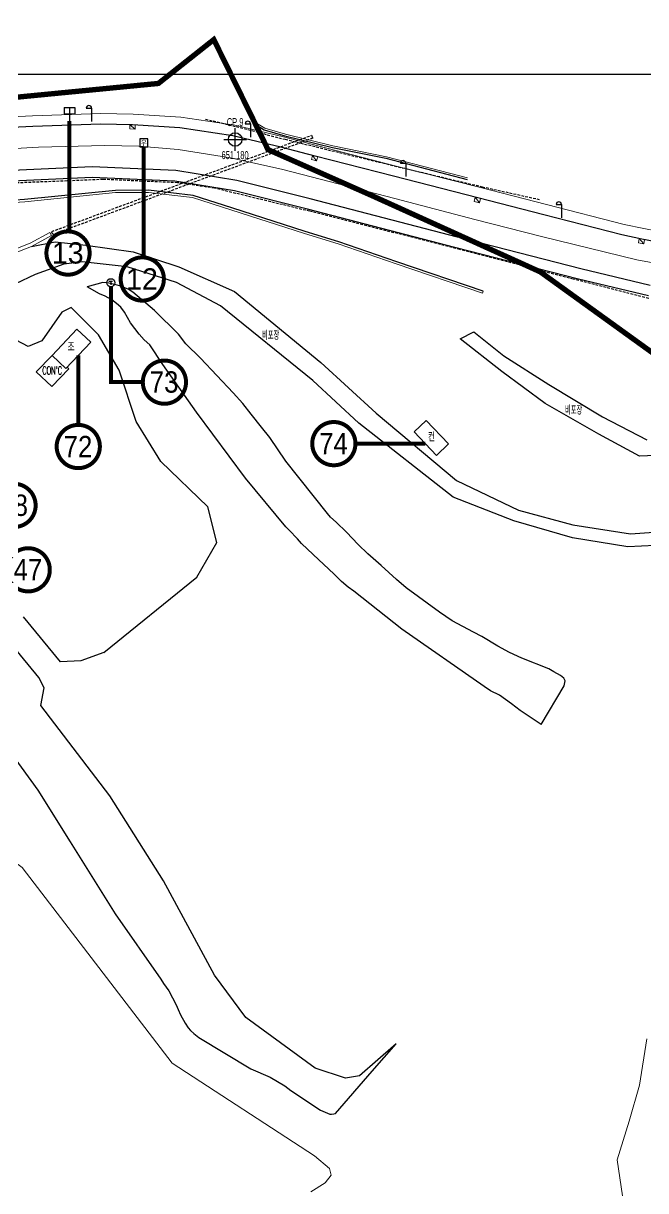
# Model space of a CAD drawing. Extents: x 120542 to 122291, y 586607 to 587713.
# Drawn here: x 121078 to 121194.6, y 587350.8 to 587569.5 of the extents above; entities that cross this region are included whole.
import ezdxf
from ezdxf.enums import TextEntityAlignment as Align

# ---------------------------------------------------------------- set-up
doc = ezdxf.new("R2010")
doc.units = 0
doc.header["$MEASUREMENT"] = 0
doc.linetypes.add('DASHED', pattern=[0.75, 0.5, -0.25])
doc.linetypes.add('PHANTOM2', pattern=[1.25, 0.625, -0.125, 0.125, -0.125, 0.125, -0.125])
for name, color, linetype in [('_0넘버링', 7, 'Continuous'), ('_조사구역', 6, 'Continuous'), ('가드레일', 114, 'Continuous'), ('가로등', 7, 'Continuous'), ('기준점', 1, 'Continuous'), ('도로_보도블럭', 202, 'Continuous'), ('도로_비포장', 27, 'Continuous'), ('도로_아스콘', 1, 'Continuous'), ('도로_콘크리트', 7, 'Continuous'), ('수로(관)', 144, 'DASHED'), ('옹벽_상단', 2, 'ONGBYUCK'), ('우수맨홀', 5, 'Continuous'), ('이정표', 2, 'Continuous'), ('지형_상단', 7, 'SUNGJEULTO'), ('지형_하단', 7, 'Continuous'), ('콘크리트', 7, 'Continuous'), ('통신주', 2, 'Continuous'), ('현황 텍스트', 7, 'Continuous')]:
    doc.layers.add(name, color=color, linetype=linetype)
for name, color, linetype, lineweight in [('건물', 7, 'Continuous', 20), ('도로-경계석보차도', 134, 'Continuous', 18), ('바닥재질', 254, 'Continuous', 20), ('밭', 3, 'Continuous', 18), ('스틸그레이팅', 140, 'Continuous', 18), ('옹벽_하단', 2, 'Continuous', 18), ('우수받이', 122, 'Continuous', 18), ('잡종지', 53, 'Continuous', 18), ('중앙선', 2, 'Continuous', 18)]:
    doc.layers.add(name, color=color, linetype=linetype, lineweight=lineweight)
doc.styles.add('GHS', font='simplex.shx', dxfattribs={"bigfont": 'ngsw.shx'})
doc.styles.add('JKS_FONT', font='', dxfattribs={"height": 1.5})
doc.styles.add('sks-ghs', font='romans.shx', dxfattribs={"bigfont": 'ghs.shx'})
doc.styles.get('JKS_FONT').set_extended_font_data('Expo M')
doc.linetypes.add('ONGBYUCK', pattern='A,1,0,[")",sks-ghs,S=0.5,R=90,X=0.5,Y=0],2', length=3)
doc.linetypes.add('SUNGJEULTO', pattern='A,0.25,["|",sks-ghs,S=0.3,R=0,X=0.5,Y=0.1],0.55,["|",sks-ghs,S=0.15,R=0,X=0.5,Y=0.05],0.25', length=1.05)

# ---------------------------------------------------------------- blocks, each defined once
blk = doc.blocks.new('기준점')
at = {"layer": '기준점', "linetype": 'Continuous'}
for p, q in [((-2.12, 0), (2.12, 0)), ((0, -2.12), (0, 2.12))]:
    blk.add_line(p, q, dxfattribs=at)
blk.add_circle((0, 0), 1.27, dxfattribs=at)
blk = doc.blocks.new('우수받이')
at = {"layer": '우수받이'}
for points in [[(-0.5, 0), (0.5, 0), (0.5, -0.8), (-0.5, -0.8), (-0.5, 0)], [(-0.5, 0), (0.5, -0.8)]]:
    blk.add_lwpolyline(points, dxfattribs=at)
blk = doc.blocks.new('가로등')
at = {"layer": '가로등'}
for points in [[(-1, 2.5), (0, 2.5)], [(0, 2.5), (0, 0)]]:
    blk.add_lwpolyline(points, dxfattribs=at)
blk.add_arc((-0.5, 2.5), 0.5, 0, 180, dxfattribs=at)
blk = doc.blocks.new('이정표')
at = {"layer": '이정표', "color": 0}
for p, q in [((-1, 2.5), (1, 2.5)), ((-1, 2.5), (-1, 1.3)), ((0, 2.5), (0, 0)), ((1, 2.5), (1, 1.3)), ((-1, 1.3), (1, 1.3))]:
    blk.add_line(p, q, dxfattribs=at)
blk = doc.blocks.new('통신주')
at = {"layer": '통신주', "flags": 128}
for points in [[(-0.37, 0.31), (0.35, 0.31)], [(0, 0.31), (0, -0.42)]]:
    blk.add_lwpolyline(points, dxfattribs=at)
at = {"layer": '통신주'}
blk.add_circle((0, 0), 0.75, dxfattribs=at)
blk = doc.blocks.new('우수맨홀')
at = {"layer": '우수맨홀', "linetype": 'Continuous'}
blk.add_lwpolyline([(0.75, 0.75), (-0.75, 0.75), (-0.75, -0.75), (0.75, -0.75), (0.75, 0.75)], dxfattribs=at)
at = {"layer": '우수맨홀', "linetype": 'Continuous', "style": 'GHS'}
blk.add_text('우', height=1, dxfattribs=at).set_placement((0, -0.02, -2), align=Align.MIDDLE)

msp = doc.modelspace()

# ---------------------------------------------------------------- linework, layer by layer
msp.add_lwpolyline([(120805.5, 587285), (120805.5, 587560), (121255.5, 587560), (121255.5, 587285), (120805.5, 587285)])
at = {"layer": '_0넘버링', "linetype": 'Continuous', "const_width": 0.75, "flags": 128}
for points in [[(121086.6, 587551.22), (121086.6, 587530.56)], [(121100.51, 587546.36), (121100.51, 587525.7)], [(121094.35, 587520.16), (121094.35, 587502.27), (121100.34, 587502.27)], [(121088.25, 587507.3), (121088.25, 587494.26)], [(121153.27, 587490.75), (121140.18, 587490.75)]]:
    msp.add_lwpolyline(points, dxfattribs=at)
at = {"layer": '_0넘버링', "linetype": 'Continuous', "const_width": 0.75, "elevation": -716, "flags": 128}
for points in [[(121082.28, 587526.46, -1), (121090.38, 587526.46, -1)], [(121096.19, 587521.6, -1), (121104.29, 587521.6, -1)]]:
    msp.add_lwpolyline(points, format="xyb", close=True, dxfattribs=at)
at = {"layer": '_0넘버링', "linetype": 'Continuous', "const_width": 0.75, "flags": 128}
for points in [[(121100.34, 587502.27, -1), (121108.44, 587502.27, -1)], [(121084.2, 587490.21, -1), (121092.3, 587490.21, -1)], [(121132.08, 587490.75, -1), (121140.18, 587490.75, -1)], [(121072.16, 587479.18, -1), (121080.26, 587479.18, -1)], [(121074.82, 587467.11, -1), (121082.92, 587467.11, -1)]]:
    msp.add_lwpolyline(points, format="xyb", close=True, dxfattribs=at)
at = {"layer": '_조사구역', "color": 1, "linetype": 'PHANTOM2', "ltscale": 10, "const_width": 1, "flags": 128}
msp.add_lwpolyline([(120942.73, 587386.16), (120969.77, 587373.17), (120970.39, 587355.26), (120996.29, 587307.6), (121014.99, 587313.66), (121016.02, 587277.86), (121047.83, 587241.4), (121037.77, 587223.26), (121063.21, 587189.12), (121067.26, 587176.25), (121077.98, 587158.53), (121078.75, 587148.73), (121085.96, 587140.35), (121088.79, 587120.65), (121118.55, 587113.52), (121147.24, 587044.94), (120862.79, 587014.52), (120854.87, 586964.35), (120887.03, 586933.69), (120856.91, 586913.09), (120845.14, 586891.51), (120835.39, 586877.63), (120823.7, 586865.29), (120771.16, 586826.09), (120831.32, 586803.5), (120866.24, 586814.66), (120890.52, 586752.11), (120934.32, 586765.96), (120985.17, 586829.53), (121013.59, 586807.2), (121028.45, 586804.98), (121064.67, 586804.08), (121086.32, 586710.01), (121112.13, 586724.4), (121131.77, 586719.51), (121179.99, 586733.06), (121203.55, 586842.49), (121212.05, 586846.4), (121187.19, 586899.13), (121247.41, 586973.95), (121253.28, 586973.7), (121268.7, 586987.04), (121277.57, 587010.52), (121307.56, 587010.67), (121320.26, 587005.27), (121334.53, 587007.69), (121358.36, 587005.3), (121377.01, 587042.97), (121399.54, 587073.97), (121413.69, 587082.99), (121464.57, 587085.36), (121492.22, 587065.33), (121549.85, 587023.61), (121571.25, 587072.4), (121627.06, 587079.46), (121687.79, 587127.69), (121765.91, 587161.14), (121787.7, 587076.86), (121871.05, 586990.75), (121916.73, 586900.5), (122030.17, 586949.19), (122128.5, 586978.21), (122124.52, 587047.59), (122116.24, 587072.33), (122123.19, 587086.44), (122112.92, 587128.07), (122080.89, 587161.55), (122095.32, 587225.96), (122094.86, 587283.94), (122081.68, 587322.9), (122092.65, 587349.17), (122097.02, 587360.59), (122084.13, 587404.24), (122073.39, 587425.61), (122076.86, 587447.62), (122074.44, 587460.5), (122072.5, 587470.82), (122059.86, 587484.02), (122048.86, 587494.28), (122045.6, 587510.39), (122000.94, 587515.2), (121855.6, 587433.14), (121827.86, 587452.06), (121811.36, 587382.45), (121746.85, 587366.99), (121710.16, 587366.44), (121625.79, 587365.18), (121668.35, 587429.01), (121684.54, 587454.25), (121695.8, 587469.72), (121717.52, 587499.53), (121656.51, 587568.96), (121635.67, 587565.59), (121586.87, 587554.29), (121547.43, 587532.99), (121536.15, 587517.51), (121511.71, 587514.18), (121307.18, 587493.88), (121267.91, 587463.58), (121243.76, 587490.95), (121232.41, 587498.91), (121205.85, 587500.55), (121174.8, 587522.94), (121143.22, 587537.24), (121123.8, 587545.84), (121113.64, 587566.46), (121103.26, 587558.24), (121056.07, 587553.66), (121033.41, 587552.73), (121024.03, 587549.68), (121003.93, 587541.06), (120973.53, 587523.84), (120933.05, 587538.5), (120929.86, 587539.23), (120929.58, 587539.29), (120922.09, 587540.99), (120800.6, 587545.64), (120748.17, 587511.92), (120773.67, 587466.36), (120785.63, 587461.4), (120792.72, 587449.91), (120813.97, 587451.16), (120822.53, 587441.61), (120841.91, 587438.02), (120843.52, 587397.73), (120864.66, 587397.07), (120869.81, 587387.35), (120896.01, 587373.79)], close=True, dxfattribs=at)
at = {"layer": '가드레일', "linetype": 'DASHED'}
for p, q in [((121112.08, 587551.56, 651), (121117.86, 587550.15, 651.43)), ((121117.86, 587550.15, 651.43), (121127.02, 587547.77, 652.22)), ((121127.02, 587547.77, 652.22), (121147.46, 587542.8, 653.79)), ((121147.46, 587542.8, 653.79), (121163.94, 587538.88, 655.16)), ((121092.94, 587540.25, 649.11), (121066.24, 587539.17, 646.47)), ((121106.87, 587539.64, 650.37), (121092.94, 587540.25, 649.11)), ((121113.77, 587538.61, 650.97), (121106.87, 587539.64, 650.37)), ((121131.59, 587534.29, 652.51), (121113.77, 587538.61, 650.97)), ((121163.94, 587538.88, 655.16), (121174.59, 587536.51, 655.81)), ((121159.73, 587527.14, 655.02), (121131.59, 587534.29, 652.51)), ((121180.98, 587521.56, 657.08), (121159.73, 587527.14, 655.02)), ((121195.12, 587517.94, 658.46), (121180.98, 587521.56, 657.08))]:
    msp.add_line(p, q, dxfattribs=at)
at = {"layer": '건물'}
for points in [[(121085.92, 587504.85), (121083.35, 587507.29), (121088.01, 587512.19), (121090.58, 587509.75)], [(121151.16, 587492.94), (121155.38, 587488.55), (121157.63, 587490.72), (121153.41, 587495.11)]]:
    msp.add_lwpolyline(points, close=True, dxfattribs=at)
at = {"layer": '도로-경계석보차도'}
for p, q in [((121079.67, 587552.19, 647.99), (121092.42, 587552.61, 649.37)), ((121092.42, 587552.61, 649.37), (121098.51, 587552.48, 649.98)), ((121098.51, 587552.48, 649.98), (121107.46, 587551.92, 650.56)), ((121066.55, 587551.51, 646.85), (121079.67, 587552.19, 647.99)), ((121107.46, 587551.92, 650.56), (121117.56, 587550.42, 651.41)), ((121117.56, 587550.42, 651.41), (121126.71, 587548.21, 652.04)), ((121126.71, 587548.21, 652.04), (121133.11, 587546.58, 652.42)), ((121133.11, 587546.58, 652.42), (121147.83, 587542.77, 653.77)), ((121147.83, 587542.77, 653.77), (121163.62, 587538.72, 655.16)), ((121163.62, 587538.72, 655.16), (121175.96, 587535.54, 655.9)), ((121190.52, 587531.82, 657.19), (121175.96, 587535.54, 655.9)), ((121194.23, 587531.05, 657.83), (121190.52, 587531.82, 657.19)), ((121203, 587529.37, 658.66), (121194.23, 587531.05, 657.83))]:
    msp.add_line(p, q, dxfattribs=at)
at = {"layer": '도로_보도블럭'}
for p, q in [((121090.88, 587540.6, 648.9), (121065.56, 587539.48, 646.51)), ((121106.33, 587539.9, 650.29), (121090.88, 587540.6, 648.9)), ((121117.55, 587538.09, 651.3), (121106.33, 587539.9, 650.29)), ((121131.21, 587534.67, 652.48), (121117.55, 587538.09, 651.3)), ((121158.83, 587527.51, 655), (121131.21, 587534.67, 652.48)), ((121181.95, 587521.54, 657.04), (121158.83, 587527.51, 655)), ((121195.06, 587518.44, 658.37), (121181.95, 587521.54, 657.04))]:
    msp.add_line(p, q, dxfattribs=at)
at = {"layer": '도로_비포장'}
for p, q in [((121083.93, 587528.57, 637.68), (121089.64, 587527.96, 638.47)), ((121089.64, 587527.96, 638.47), (121098.53, 587526.68, 639.86)), ((121098.53, 587526.68, 639.86), (121107.09, 587523.89, 641.45)), ((121088.95, 587524.79, 638.47), (121085.52, 587524.36, 637.83)), ((121097.38, 587523.9, 639.88), (121088.95, 587524.79, 638.47)), ((121106.66, 587520.93, 641.57), (121097.38, 587523.9, 639.88)), ((121107.09, 587523.89, 641.45), (121117.54, 587519.27, 642.57)), ((121114.92, 587516.59, 642.47), (121106.66, 587520.93, 641.57)), ((121117.54, 587519.27, 642.57), (121133.68, 587505.95, 643.12)), ((121132.2, 587502.56, 643.04), (121114.92, 587516.59, 642.47)), ((121159.78, 587510.37, 649.19), (121162.34, 587511.68, 649.16)), ((121162.34, 587511.68, 649.16), (121168.01, 587507.19, 649.27)), ((121167.61, 587504.25, 649.19), (121159.78, 587510.37, 649.19)), ((121168.01, 587507.19, 649.27), (121176.41, 587501.86, 649.7)), ((121133.68, 587505.95, 643.12), (121144.05, 587496.48, 643.11)), ((121175.73, 587498.3, 649.73), (121167.61, 587504.25, 649.19)), ((121140.79, 587494.58, 643.02), (121132.2, 587502.56, 643.04)), ((121176.41, 587501.86, 649.7), (121186.49, 587495.8, 649.67)), ((121185.81, 587492.52, 649.5), (121175.73, 587498.3, 649.73)), ((121144.05, 587496.48, 643.11), (121159.1, 587483.83, 643.14)), ((121186.49, 587495.8, 649.67), (121194.77, 587491.46, 649.17)), ((121158.51, 587480.71, 643.14), (121140.79, 587494.58, 643.02)), ((121193.39, 587488.41, 649.19), (121185.81, 587492.52, 649.5)), ((121203.8, 587488.88, 648.68), (121193.39, 587488.41, 649.19)), ((121159.1, 587483.83, 643.14), (121170.73, 587478.3, 643.1)), ((121169.84, 587476.29, 643.18), (121158.51, 587480.71, 643.14)), ((121170.73, 587478.3, 643.1), (121180.93, 587475.52, 643.09)), ((121180.84, 587473.08, 643.25), (121169.84, 587476.29, 643.18)), ((121180.93, 587475.52, 643.09), (121191.69, 587473.84, 643.15)), ((121191.69, 587473.84, 643.15), (121197.81, 587474.29, 643.32)), ((121191.22, 587471.43, 643.08), (121180.84, 587473.08, 643.25)), ((121198.91, 587471.82, 643.38), (121191.22, 587471.43, 643.08))]:
    msp.add_line(p, q, dxfattribs=at)
at = {"layer": '도로_아스콘'}
for p, q in [((121079.76, 587550.19, 647.83), (121066.65, 587549.52, 646.51)), ((121092.43, 587550.6, 649.09), (121079.76, 587550.19, 647.83)), ((121098.43, 587550.48, 649.65), (121092.43, 587550.6, 649.09)), ((121107.25, 587549.93, 650.36), (121098.43, 587550.48, 649.65)), ((121117.18, 587548.45, 651.13), (121107.25, 587549.93, 650.36)), ((121126.23, 587546.27, 651.84), (121117.18, 587548.45, 651.13)), ((121132.62, 587544.64, 652.4), (121126.23, 587546.27, 651.84)), ((121147.33, 587540.84, 653.56), (121132.62, 587544.64, 652.4)), ((121090.88, 587542.61, 648.7), (121065.46, 587541.48, 646.21)), ((121106.54, 587541.9, 650.04), (121090.88, 587542.61, 648.7)), ((121117.96, 587540.05, 651.04), (121106.54, 587541.9, 650.04)), ((121131.71, 587536.6, 652.26), (121117.96, 587540.05, 651.04)), ((121163.12, 587536.78, 654.88), (121147.33, 587540.84, 653.56)), ((121159.33, 587529.44, 654.7), (121131.71, 587536.6, 652.26)), ((121175.46, 587533.6, 656.03), (121163.12, 587536.78, 654.88)), ((121190.06, 587529.87, 657.19), (121175.46, 587533.6, 656.03)), ((121182.43, 587523.48, 656.87), (121159.33, 587529.44, 654.7)), ((121193.84, 587529.09, 657.57), (121190.06, 587529.87, 657.19)), ((121202.71, 587527.39, 658.43), (121193.84, 587529.09, 657.57)), ((121195.42, 587520.41, 658.12), (121182.43, 587523.48, 656.87))]:
    msp.add_line(p, q, dxfattribs=at)
at = {"layer": '도로_콘크리트'}
for points in [[(121079.5, 587527.7), (121083.93, 587528.57)], [(121085.52, 587524.36), (121080.17, 587522.43), (121076.49, 587520.7), (121075.15, 587519.43), (121074.79, 587517.44)]]:
    msp.add_lwpolyline(points, dxfattribs=at)
at = {"layer": '밭'}
msp.add_lwpolyline([(121048.97, 587350.49), (121055.86, 587362.9), (121061.6, 587374.25), (121062.51, 587376.67), (121064.29, 587380.39), (121064.94, 587383.18), (121064.51, 587392.04), (121063.18, 587397.41), (121060.05, 587406.88), (121056.7, 587413.9), (121061.86, 587421.15), (121076.06, 587412.61), (121077.71, 587411.32), (121105.87, 587374.69), (121132.5, 587357.31), (121135.32, 587354.95), (121135.61, 587353.69), (121134.48, 587352.27), (121131.83, 587350.58)], dxfattribs=at)
at = {"layer": '수로(관)'}
msp.add_lwpolyline([(121132.17, 587547.97), (121083.49, 587529.92), (121083.28, 587530.49), (121131.96, 587548.53), (121132.17, 587547.97)], dxfattribs=at)
at = {"layer": '스틸그레이팅'}
for p, q in [((121079.22, 587528.29), (121069.75, 587524.58)), ((121082.9, 587530.34), (121079.22, 587528.29)), ((121079.5, 587527.7), (121083.22, 587529.77)), ((121083.22, 587529.77), (121082.9, 587530.34)), ((121069.95, 587523.96), (121079.5, 587527.7))]:
    msp.add_line(p, q, dxfattribs=at)
at = {"layer": '옹벽_상단'}
for p, q in [((121121.19, 587550.72, 651.54), (121123.06, 587549.57, 651.78)), ((121123.06, 587549.57, 651.78), (121126.98, 587548.44, 652.06)), ((121126.98, 587548.44, 652.06), (121135.9, 587546.23, 652.83)), ((121135.9, 587546.23, 652.83), (121145.9, 587544.21, 653.59)), ((121145.9, 587544.21, 653.59), (121161.11, 587540.24, 654.63)), ((121095.22, 587538.2, 649.12), (121078.18, 587536.47, 647.06)), ((121101.4, 587538.23, 649.86), (121095.22, 587538.2, 649.12)), ((121109.76, 587537.27, 650.33), (121101.4, 587538.23, 649.86)), ((121117.01, 587534.94, 650.74), (121109.75, 587537.27, 650.33)), ((121078.18, 587536.47, 647.06), (121062.91, 587535.41, 645.22)), ((121130.77, 587530.51, 651.54), (121117.01, 587534.94, 650.74)), ((121137.06, 587528.55, 651.9), (121130.77, 587530.51, 651.54)), ((121147.93, 587524.83, 652.53), (121137.06, 587528.55, 651.9)), ((121164.12, 587519.3, 652.65), (121147.93, 587524.83, 652.53))]:
    msp.add_line(p, q, dxfattribs=at)
at = {"layer": '옹벽_하단'}
for p, q in [((121121.35, 587550.98), (121123.18, 587549.85)), ((121123.18, 587549.85), (121127.06, 587548.73)), ((121127.06, 587548.73), (121135.96, 587546.53)), ((121135.96, 587546.53), (121145.97, 587544.5)), ((121145.97, 587544.5), (121161.19, 587540.53, 653.63)), ((121078.21, 587536.07, 640.94), (121095.22, 587537.8, 642.98)), ((121095.22, 587537.8, 642.98), (121101.38, 587537.83, 643.73)), ((121101.38, 587537.83, 643.73), (121109.67, 587536.88, 644.68)), ((121062.93, 587535.01, 639.12), (121078.21, 587536.07, 640.94)), ((121109.67, 587536.88, 644.68), (121116.86, 587534.56, 645.7)), ((121116.86, 587534.56, 645.7), (121130.65, 587530.13, 645.78)), ((121130.65, 587530.13, 645.78), (121136.94, 587528.17, 646.28)), ((121136.94, 587528.17, 646.28), (121147.8, 587524.45, 647.43)), ((121147.8, 587524.45, 647.43), (121163.99, 587518.92, 649.15)), ((121163.99, 587518.92, 649.15), (121164.12, 587519.3, 652.65))]:
    msp.add_line(p, q, dxfattribs=at)
at = {"layer": '잡종지', "flags": 128}
msp.add_lwpolyline([(121191.2, 587343.04), (121189.19, 587356.59), (121191.48, 587363.81), (121193.41, 587370.53), (121194.79, 587379.2)], dxfattribs=at)
at = {"layer": '중앙선'}
for p, q in [((121080.79, 587546.28, 647.86), (121067.16, 587545.55, 646.5)), ((121093.21, 587546.63, 649.06), (121080.79, 587546.28, 647.86)), ((121099.58, 587546.51, 649.69), (121093.21, 587546.63, 649.06)), ((121106.99, 587545.89, 650.26), (121099.58, 587546.51, 649.69)), ((121116.74, 587544.31, 651.1), (121106.99, 587545.89, 650.26)), ((121126.56, 587542.09, 651.97), (121116.74, 587544.31, 651.1)), ((121147.53, 587536.69, 653.69), (121126.56, 587542.09, 651.97)), ((121162.54, 587532.75, 655.01), (121147.53, 587536.69, 653.69)), ((121175.04, 587529.57, 656.11), (121162.54, 587532.75, 655.01)), ((121192.87, 587525.19, 657.73), (121175.04, 587529.57, 656.11)), ((121202.44, 587523.42, 658.69), (121192.87, 587525.19, 657.73))]:
    msp.add_line(p, q, dxfattribs=at)
at = {"layer": '지형_상단', "ltscale": 2}
for p, q in [((121092.85, 587520.93), (121089.9, 587520.13)), ((121093.66, 587520.86), (121092.85, 587520.93)), ((121095.12, 587520.55), (121093.66, 587520.86)), ((121095.99, 587520.3), (121095.12, 587520.55)), ((121097.57, 587519.68), (121095.99, 587520.3)), ((121098.45, 587519.14), (121097.57, 587519.68)), ((121100.93, 587517.07), (121098.45, 587519.14)), ((121102.55, 587515.7), (121100.93, 587517.07)), ((121107, 587511.26), (121102.55, 587515.7)), ((121108.43, 587509.45), (121107, 587511.26)), ((121111.18, 587506.76), (121108.43, 587509.45)), ((121117.27, 587500.26), (121111.18, 587506.76)), ((121119.07, 587498.25), (121117.27, 587500.26)), ((121120.62, 587496.27), (121119.07, 587498.25)), ((121122.59, 587493.86), (121120.62, 587496.27)), ((121124.15, 587491.88), (121122.59, 587493.86)), ((121127.14, 587487.45), (121124.15, 587491.88)), ((121134.97, 587477.68), (121127.14, 587487.45)), ((121135.52, 587477), (121134.97, 587477.68)), ((121136.57, 587476.02), (121135.52, 587477)), ((121138.49, 587474.17), (121136.57, 587476.02)), ((121080.83, 587446.96), (121058.26, 587474.31)), ((121140.71, 587471.87), (121138.49, 587474.17)), ((121142.49, 587470.08), (121140.71, 587471.87)), ((121144.98, 587467.89), (121142.49, 587470.08)), ((121147.85, 587465.27), (121144.98, 587467.89)), ((121149.7, 587463.74), (121147.85, 587465.27)), ((121155.93, 587459.15), (121149.7, 587463.74)), ((121084.93, 587449.89, 633.08), (121077.96, 587458.3, 633.21)), ((121157.11, 587458.34), (121155.93, 587459.15)), ((121158.3, 587457.57), (121157.11, 587458.34)), ((121162.29, 587455.43), (121158.3, 587457.57)), ((121163.84, 587454.6), (121162.29, 587455.43)), ((121166.86, 587452.8), (121163.84, 587454.6)), ((121169.03, 587451.62), (121166.86, 587452.8)), ((121088.74, 587450.05, 633.08), (121084.93, 587449.89, 633.08)), ((121093.03, 587451.6, 633.16), (121088.74, 587450.05, 633.08)), ((121171.36, 587450.55), (121169.03, 587451.62)), ((121176.4, 587448.56), (121171.36, 587450.55)), ((121177.35, 587447.97), (121176.4, 587448.56)), ((121178.61, 587447.28), (121177.35, 587447.97)), ((121081.85, 587444.99), (121080.83, 587446.96)), ((121174.99, 587438.13), (121179.31, 587445.4)), ((121179.24, 587446.82), (121178.61, 587447.28)), ((121179.46, 587446.29), (121179.24, 587446.82)), ((121179.31, 587445.4), (121179.46, 587446.29)), ((121081.26, 587441.68), (121081.85, 587444.99)), ((121081.85, 587444.99), (121081.85, 587444.99)), ((121081.85, 587444.99), (121081.85, 587444.99)), ((121094.16, 587424.74), (121081.26, 587441.68)), ((121081.26, 587441.68), (121081.26, 587441.68)), ((121081.26, 587441.68), (121081.26, 587441.68)), ((121104.22, 587408.83), (121094.16, 587424.74)), ((121094.16, 587424.74), (121094.16, 587424.74)), ((121113.75, 587391.19), (121104.22, 587408.83)), ((121119.64, 587383.2), (121113.75, 587391.19)), ((121113.75, 587391.19), (121113.75, 587391.19)), ((121113.75, 587391.19), (121113.75, 587391.19)), ((121113.75, 587391.19), (121113.75, 587391.19)), ((121113.75, 587391.19), (121113.75, 587391.19)), ((121113.75, 587391.19), (121113.75, 587391.19)), ((121132.66, 587373.75), (121119.64, 587383.2)), ((121119.64, 587383.2), (121119.64, 587383.2)), ((121119.64, 587383.2), (121119.64, 587383.2)), ((121147.81, 587378.32), (121140.96, 587372.27)), ((121138.3, 587371.85), (121132.66, 587373.75)), ((121132.66, 587373.75, 630.69), (121132.66, 587373.75, 630.69)), ((121132.66, 587373.75, 630.69), (121132.66, 587373.75, 630.69)), ((121132.66, 587373.75, 630.69), (121132.66, 587373.75, 630.69)), ((121132.66, 587373.75, 630.69), (121132.66, 587373.75, 630.69)), ((121140.96, 587372.27), (121138.3, 587371.85)), ((121138.3, 587371.85), (121138.3, 587371.85)), ((121138.3, 587371.85), (121138.3, 587371.85))]:
    msp.add_line(p, q, dxfattribs=at)
at = {"layer": '지형_하단'}
for p, q in [((121092.23, 587518.81), (121089.9, 587520.13)), ((121093.3, 587518.37), (121092.23, 587518.81)), ((121094.55, 587517.69), (121093.3, 587518.37)), ((121095.4, 587517.01), (121094.55, 587517.69)), ((121085.16, 587515.39, 634.79), (121081.43, 587509.99)), ((121086.93, 587516.26, 634.73), (121085.16, 587515.39, 634.79)), ((121092.06, 587511.11, 634.63), (121086.93, 587516.26, 634.73)), ((121096.21, 587516.31), (121095.4, 587517.01)), ((121096.92, 587515.41), (121096.21, 587516.31)), ((121098.06, 587513.36), (121096.92, 587515.41)), ((121099.65, 587511.27), (121098.06, 587513.36)), ((121095.88, 587504.54, 634.59), (121092.06, 587511.11, 634.63)), ((121100.59, 587510.23), (121099.65, 587511.27)), ((121078.85, 587508.96, 635.13), (121076.6, 587510.16, 635.43)), ((121081.43, 587509.99), (121078.85, 587508.96, 635.13)), ((121101.63, 587509.24), (121100.59, 587510.23)), ((121104.08, 587505.58), (121101.63, 587509.24)), ((121099.11, 587494.91, 634.51), (121095.88, 587504.54, 634.59)), ((121110.43, 587496.65), (121104.08, 587505.58)), ((121119.6, 587484.31), (121110.43, 587496.65)), ((121103.69, 587487.4, 634.43), (121099.11, 587494.91, 634.51)), ((121112.55, 587478.88, 634.33), (121103.69, 587487.4, 634.43)), ((121127.16, 587475.16), (121119.6, 587484.31)), ((121114.2, 587472.22, 634.28), (121112.55, 587478.88, 634.33)), ((121127.75, 587474.55), (121127.16, 587475.16)), ((121129.32, 587472.92), (121127.75, 587474.55)), ((121110.47, 587465.76, 633.93), (121114.2, 587472.22, 634.28)), ((121130.1, 587472.06), (121129.32, 587472.92)), ((121132.25, 587470.01), (121130.1, 587472.06)), ((121136.19, 587466.31), (121132.25, 587470.01)), ((121093.03, 587451.6, 633.16), (121110.47, 587465.76, 633.93)), ((121137.59, 587464.93), (121136.19, 587466.31)), ((121138.84, 587463.84), (121137.59, 587464.93)), ((121139.86, 587463.09), (121138.84, 587463.84)), ((121148.84, 587455.98), (121139.86, 587463.09)), ((121164.27, 587445.24), (121148.84, 587455.98)), ((121066.32, 587445.58), (121080.69, 587425.81)), ((121165.47, 587444.46), (121164.27, 587445.24)), ((121167.2, 587443.6), (121165.47, 587444.46)), ((121169.44, 587442.01), (121167.2, 587443.6)), ((121171.03, 587440.77), (121169.44, 587442.01)), ((121174.99, 587438.13), (121171.03, 587440.77)), ((121080.69, 587425.81), (121086.73, 587416.16)), ((121086.73, 587416.16), (121095.18, 587402.68)), ((121095.18, 587402.68), (121103.71, 587390.38)), ((121103.71, 587390.38), (121104.19, 587389.59)), ((121104.19, 587389.59), (121105.19, 587388.22)), ((121105.19, 587388.22), (121106.56, 587385.6)), ((121106.56, 587385.6), (121106.94, 587384.72)), ((121106.94, 587384.72), (121107.38, 587383.74)), ((121107.38, 587383.74), (121108.26, 587382.17)), ((121108.26, 587382.17), (121108.86, 587381.31)), ((121108.86, 587381.31), (121109.3, 587380.8)), ((121109.3, 587380.8), (121109.88, 587380.2)), ((121109.88, 587380.2), (121110.85, 587379.45)), ((121110.85, 587379.45), (121120.61, 587373.64)), ((121143.32, 587373.19), (121147.81, 587378.32)), ((121120.61, 587373.64), (121124.21, 587372.05)), ((121136.46, 587365.25), (121143.32, 587373.19)), ((121124.21, 587372.05), (121126.98, 587370.45)), ((121126.98, 587370.45), (121128.06, 587369.57)), ((121128.06, 587369.57), (121133.63, 587365.86)), ((121133.63, 587365.86), (121134.97, 587365.28)), ((121134.97, 587365.28), (121135.37, 587365.13)), ((121135.37, 587365.13), (121135.69, 587365.11)), ((121135.69, 587365.11), (121136.1, 587365.15)), ((121136.1, 587365.15), (121136.46, 587365.25))]:
    msp.add_line(p, q, dxfattribs=at)
at = {"layer": '콘크리트'}
for p, q in [((121080.38, 587504.23, 634.3), (121083.35, 587507.29, 634.55)), ((121083.3, 587501.43, 634.27), (121080.38, 587504.23, 634.3)), ((121086.46, 587504.78), (121083.3, 587501.43, 634.27)), ((121086.16, 587505.1), (121086.46, 587504.78))]:
    msp.add_line(p, q, dxfattribs=at)

# ---------------------------------------------------------------- block references
at = {"layer": '가로등'}
for p in [(121090.75, 587551.1), (121120.51, 587548.17), (121149.6, 587540.78), (121178.78, 587533.05)]:
    msp.add_blockref('가로등', p, dxfattribs=at)
at = {"layer": '기준점'}
msp.add_blockref('기준점', (121117.65, 587547.74), dxfattribs=at)
at = {"layer": '우수맨홀'}
msp.add_blockref('우수맨홀', (121100.51, 587547.11), dxfattribs=at)
at = {"layer": '우수받이'}
for p, rotation in [((121098.43, 587550.48), 356.4175971885112), ((121132.62, 587544.64), 345.5094584194617), ((121163.12, 587536.78), 345.540659614603), ((121193.84, 587529.09), 349.142733568776)]:
    msp.add_blockref('우수받이', p, dxfattribs=dict(at, rotation=rotation))
at = {"layer": '이정표'}
msp.add_blockref('이정표', (121086.6, 587551.22), dxfattribs=at)
at = {"layer": '통신주'}
msp.add_blockref('통신주', (121094.34, 587520.91), dxfattribs=at)

# ---------------------------------------------------------------- texts
at = {"layer": '_0넘버링', "linetype": 'Continuous', "style": 'JKS_FONT'}
for s, p in [('13', (121086.27, 587526.49, -716)), ('12', (121100.18, 587521.63, -716))]:
    msp.add_text(s, height=4, dxfattribs=at).set_placement(p, align=Align.MIDDLE)
at = {"layer": '_0넘버링', "linetype": 'Continuous', "style": 'JKS_FONT', "width": 0.9}
for s, p in [('73', (121104.33, 587502.3)), ('72', (121088.2, 587490.23)), ('74', (121136.07, 587490.77)), ('38', (121076.15, 587479.21)), ('47', (121078.81, 587467.13))]:
    msp.add_text(s, height=4, dxfattribs=at).set_placement(p, align=Align.MIDDLE)
at = {"layer": '기준점', "style": 'JKS_FONT', "width": 0.7}
msp.add_text('CP.9', height=1.5, dxfattribs=at).set_placement((121117.63, 587549.8), align=Align.BOTTOM_CENTER)
msp.add_text('651.180', height=1.5, dxfattribs=at).set_placement((121117.63, 587545.56), align=Align.TOP_CENTER)
at = {"layer": '바닥재질', "style": 'GHS', "width": 0.6}
for s, p in [('비포장', (121122.68, 587510.22)), ("CON'C", (121081.51, 587503.71)), ('비포장', (121179.44, 587496.21))]:
    msp.add_text(s, height=1.5, dxfattribs=at).set_placement(p)
at = {"layer": '현황 텍스트', "style": 'GHS', "width": 0.75}
for s, p in [('조', (121086.23, 587508.03)), ('컨', (121153.76, 587491.18))]:
    msp.add_text(s, height=1.5, dxfattribs=at).set_placement(p)

doc.saveas('drawing.dxf')
